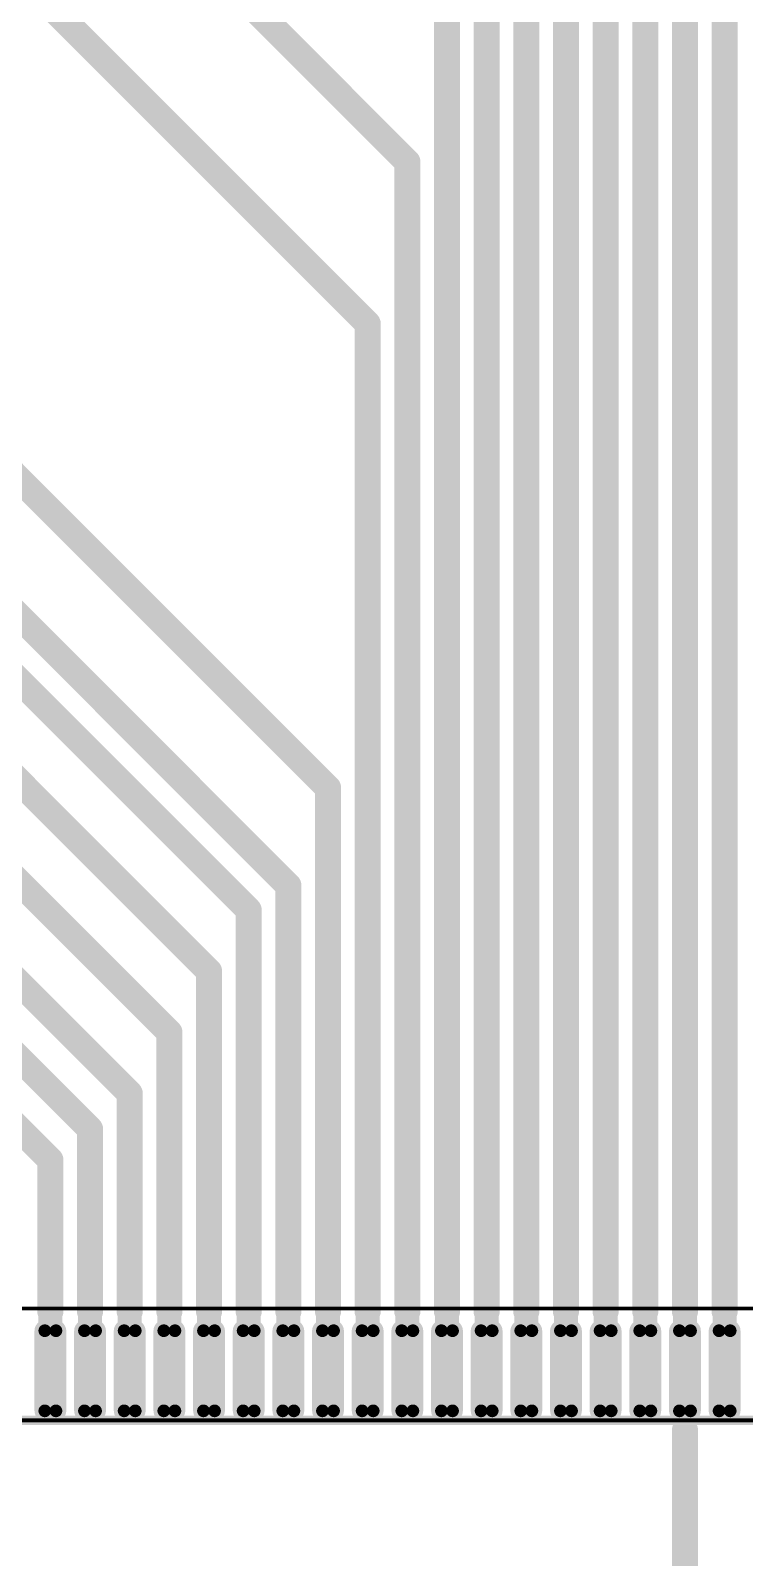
# Model space of a CAD drawing. Extents: x -0.1 to 82.8, y -0.1 to 80.9.
# Drawn here: x 36 to 45, y 45.04 to 64.28 of the extents above; entities that cross this region are included whole.
import ezdxf

# ---------------------------------------------------------------- set-up
doc = ezdxf.new("R2010")
doc.units = 0
for name, color, linetype in [('Montagem_Superior', 2, 'CONTINUOUS'), ('Máscara_Superior', 6, 'CONTINUOUS'), ('Pasta_Superior', 7, 'CONTINUOUS'), ('Superior', 9, 'CONTINUOUS'), ('Top_Comp_Outline', 4, 'CONTINUOUS'), ('Top_Courtyard', 5, 'CONTINUOUS')]:
    doc.layers.add(name, color=color, linetype=linetype)

msp = doc.modelspace()

# ---------------------------------------------------------------- linework, layer by layer
at = {"layer": 'Montagem_Superior', "linetype": 'CONTINUOUS', "const_width": 0.12}
msp.add_lwpolyline([(47.7467, 46.7667), (47.7467, 32.7667), (33.7467, 32.7667), (33.7467, 45.7667), (34.7467, 46.7667), (47.7467, 46.7667)], dxfattribs=at)
at = {"layer": 'Máscara_Superior', "linetype": 'CONTINUOUS', "const_width": 0.13}
for points in [[(36.1117, 47.8967, 1), (36.2417, 47.8967, 1), (36.1117, 47.8967, 1)], [(36.2517, 47.8967, 1), (36.3817, 47.8967, 1), (36.2517, 47.8967, 1)], [(36.6117, 47.8967, 1), (36.7417, 47.8967, 1), (36.6117, 47.8967, 1)], [(36.7517, 47.8967, 1), (36.8817, 47.8967, 1), (36.7517, 47.8967, 1)], [(37.1117, 47.8967, 1), (37.2417, 47.8967, 1), (37.1117, 47.8967, 1)], [(37.2517, 47.8967, 1), (37.3817, 47.8967, 1), (37.2517, 47.8967, 1)], [(37.6117, 47.8967, 1), (37.7417, 47.8967, 1), (37.6117, 47.8967, 1)], [(37.7517, 47.8967, 1), (37.8817, 47.8967, 1), (37.7517, 47.8967, 1)], [(38.1117, 47.8967, 1), (38.2417, 47.8967, 1), (38.1117, 47.8967, 1)], [(38.2517, 47.8967, 1), (38.3817, 47.8967, 1), (38.2517, 47.8967, 1)], [(38.6117, 47.8967, 1), (38.7417, 47.8967, 1), (38.6117, 47.8967, 1)], [(38.7517, 47.8967, 1), (38.8817, 47.8967, 1), (38.7517, 47.8967, 1)], [(39.1117, 47.8967, 1), (39.2417, 47.8967, 1), (39.1117, 47.8967, 1)], [(39.2517, 47.8967, 1), (39.3817, 47.8967, 1), (39.2517, 47.8967, 1)], [(39.6117, 47.8967, 1), (39.7417, 47.8967, 1), (39.6117, 47.8967, 1)], [(39.7517, 47.8967, 1), (39.8817, 47.8967, 1), (39.7517, 47.8967, 1)], [(40.1117, 47.8967, 1), (40.2417, 47.8967, 1), (40.1117, 47.8967, 1)], [(40.2517, 47.8967, 1), (40.3817, 47.8967, 1), (40.2517, 47.8967, 1)], [(40.6117, 47.8967, 1), (40.7417, 47.8967, 1), (40.6117, 47.8967, 1)], [(40.7517, 47.8967, 1), (40.8817, 47.8967, 1), (40.7517, 47.8967, 1)], [(41.1117, 47.8967, 1), (41.2417, 47.8967, 1), (41.1117, 47.8967, 1)], [(41.2517, 47.8967, 1), (41.3817, 47.8967, 1), (41.2517, 47.8967, 1)], [(41.6117, 47.8967, 1), (41.7417, 47.8967, 1), (41.6117, 47.8967, 1)], [(41.7517, 47.8967, 1), (41.8817, 47.8967, 1), (41.7517, 47.8967, 1)], [(42.1117, 47.8967, 1), (42.2417, 47.8967, 1), (42.1117, 47.8967, 1)], [(42.2517, 47.8967, 1), (42.3817, 47.8967, 1), (42.2517, 47.8967, 1)], [(42.6117, 47.8967, 1), (42.7417, 47.8967, 1), (42.6117, 47.8967, 1)], [(42.7517, 47.8967, 1), (42.8817, 47.8967, 1), (42.7517, 47.8967, 1)], [(43.1117, 47.8967, 1), (43.2417, 47.8967, 1), (43.1117, 47.8967, 1)], [(43.2517, 47.8967, 1), (43.3817, 47.8967, 1), (43.2517, 47.8967, 1)], [(43.6117, 47.8967, 1), (43.7417, 47.8967, 1), (43.6117, 47.8967, 1)], [(43.7517, 47.8967, 1), (43.8817, 47.8967, 1), (43.7517, 47.8967, 1)], [(44.1117, 47.8967, 1), (44.2417, 47.8967, 1), (44.1117, 47.8967, 1)], [(44.2517, 47.8967, 1), (44.3817, 47.8967, 1), (44.2517, 47.8967, 1)], [(44.6117, 47.8967, 1), (44.7417, 47.8967, 1), (44.6117, 47.8967, 1)], [(44.7517, 47.8967, 1), (44.8817, 47.8967, 1), (44.7517, 47.8967, 1)], [(36.1117, 46.8867, 1), (36.2417, 46.8867, 1), (36.1117, 46.8867, 1)], [(36.2517, 46.8867, 1), (36.3817, 46.8867, 1), (36.2517, 46.8867, 1)], [(36.6117, 46.8867, 1), (36.7417, 46.8867, 1), (36.6117, 46.8867, 1)], [(36.7517, 46.8867, 1), (36.8817, 46.8867, 1), (36.7517, 46.8867, 1)], [(37.1117, 46.8867, 1), (37.2417, 46.8867, 1), (37.1117, 46.8867, 1)], [(37.2517, 46.8867, 1), (37.3817, 46.8867, 1), (37.2517, 46.8867, 1)], [(37.6117, 46.8867, 1), (37.7417, 46.8867, 1), (37.6117, 46.8867, 1)], [(37.7517, 46.8867, 1), (37.8817, 46.8867, 1), (37.7517, 46.8867, 1)], [(38.1117, 46.8867, 1), (38.2417, 46.8867, 1), (38.1117, 46.8867, 1)], [(38.2517, 46.8867, 1), (38.3817, 46.8867, 1), (38.2517, 46.8867, 1)], [(38.6117, 46.8867, 1), (38.7417, 46.8867, 1), (38.6117, 46.8867, 1)], [(38.7517, 46.8867, 1), (38.8817, 46.8867, 1), (38.7517, 46.8867, 1)], [(39.1117, 46.8867, 1), (39.2417, 46.8867, 1), (39.1117, 46.8867, 1)], [(39.2517, 46.8867, 1), (39.3817, 46.8867, 1), (39.2517, 46.8867, 1)], [(39.6117, 46.8867, 1), (39.7417, 46.8867, 1), (39.6117, 46.8867, 1)], [(39.7517, 46.8867, 1), (39.8817, 46.8867, 1), (39.7517, 46.8867, 1)], [(40.1117, 46.8867, 1), (40.2417, 46.8867, 1), (40.1117, 46.8867, 1)], [(40.2517, 46.8867, 1), (40.3817, 46.8867, 1), (40.2517, 46.8867, 1)], [(40.6117, 46.8867, 1), (40.7417, 46.8867, 1), (40.6117, 46.8867, 1)], [(40.7517, 46.8867, 1), (40.8817, 46.8867, 1), (40.7517, 46.8867, 1)], [(41.1117, 46.8867, 1), (41.2417, 46.8867, 1), (41.1117, 46.8867, 1)], [(41.2517, 46.8867, 1), (41.3817, 46.8867, 1), (41.2517, 46.8867, 1)], [(41.6117, 46.8867, 1), (41.7417, 46.8867, 1), (41.6117, 46.8867, 1)], [(41.7517, 46.8867, 1), (41.8817, 46.8867, 1), (41.7517, 46.8867, 1)], [(42.1117, 46.8867, 1), (42.2417, 46.8867, 1), (42.1117, 46.8867, 1)], [(42.2517, 46.8867, 1), (42.3817, 46.8867, 1), (42.2517, 46.8867, 1)], [(42.6117, 46.8867, 1), (42.7417, 46.8867, 1), (42.6117, 46.8867, 1)], [(42.7517, 46.8867, 1), (42.8817, 46.8867, 1), (42.7517, 46.8867, 1)], [(43.1117, 46.8867, 1), (43.2417, 46.8867, 1), (43.1117, 46.8867, 1)], [(43.2517, 46.8867, 1), (43.3817, 46.8867, 1), (43.2517, 46.8867, 1)], [(43.6117, 46.8867, 1), (43.7417, 46.8867, 1), (43.6117, 46.8867, 1)], [(43.7517, 46.8867, 1), (43.8817, 46.8867, 1), (43.7517, 46.8867, 1)], [(44.1117, 46.8867, 1), (44.2417, 46.8867, 1), (44.1117, 46.8867, 1)], [(44.2517, 46.8867, 1), (44.3817, 46.8867, 1), (44.2517, 46.8867, 1)], [(44.6117, 46.8867, 1), (44.7417, 46.8867, 1), (44.6117, 46.8867, 1)], [(44.7517, 46.8867, 1), (44.8817, 46.8867, 1), (44.7517, 46.8867, 1)]]:
    msp.add_lwpolyline(points, format="xyb", dxfattribs=at)
at = {"layer": 'Máscara_Superior'}
for points in [[(36.3167, 46.7567), (36.0467, 47.8967), (36.3167, 48.0267), (36.1767, 48.0267)], [(36.3167, 46.7567), (36.3167, 48.0267), (36.4467, 46.8867), (36.4467, 47.8967)], [(36.8167, 46.7567), (36.5467, 47.8967), (36.8167, 48.0267), (36.6767, 48.0267)], [(36.8167, 46.7567), (36.8167, 48.0267), (36.9467, 46.8867), (36.9467, 47.8967)], [(37.3167, 46.7567), (37.0467, 47.8967), (37.3167, 48.0267), (37.1767, 48.0267)], [(37.3167, 46.7567), (37.3167, 48.0267), (37.4467, 46.8867), (37.4467, 47.8967)], [(37.8167, 46.7567), (37.5467, 47.8967), (37.8167, 48.0267), (37.6767, 48.0267)], [(37.8167, 46.7567), (37.8167, 48.0267), (37.9467, 46.8867), (37.9467, 47.8967)], [(38.3167, 46.7567), (38.0467, 47.8967), (38.3167, 48.0267), (38.1767, 48.0267)], [(38.3167, 46.7567), (38.3167, 48.0267), (38.4467, 46.8867), (38.4467, 47.8967)], [(38.8167, 46.7567), (38.5467, 47.8967), (38.8167, 48.0267), (38.6767, 48.0267)], [(38.8167, 46.7567), (38.8167, 48.0267), (38.9467, 46.8867), (38.9467, 47.8967)], [(39.3167, 46.7567), (39.0467, 47.8967), (39.3167, 48.0267), (39.1767, 48.0267)], [(39.3167, 46.7567), (39.3167, 48.0267), (39.4467, 46.8867), (39.4467, 47.8967)], [(39.8167, 46.7567), (39.5467, 47.8967), (39.8167, 48.0267), (39.6767, 48.0267)], [(39.8167, 46.7567), (39.8167, 48.0267), (39.9467, 46.8867), (39.9467, 47.8967)], [(40.3167, 46.7567), (40.0467, 47.8967), (40.3167, 48.0267), (40.1767, 48.0267)], [(40.3167, 46.7567), (40.3167, 48.0267), (40.4467, 46.8867), (40.4467, 47.8967)], [(40.8167, 46.7567), (40.5467, 47.8967), (40.8167, 48.0267), (40.6767, 48.0267)], [(40.8167, 46.7567), (40.8167, 48.0267), (40.9467, 46.8867), (40.9467, 47.8967)], [(41.3167, 46.7567), (41.0467, 47.8967), (41.3167, 48.0267), (41.1767, 48.0267)], [(41.3167, 46.7567), (41.3167, 48.0267), (41.4467, 46.8867), (41.4467, 47.8967)], [(41.8167, 46.7567), (41.5467, 47.8967), (41.8167, 48.0267), (41.6767, 48.0267)], [(41.8167, 46.7567), (41.8167, 48.0267), (41.9467, 46.8867), (41.9467, 47.8967)], [(42.3167, 46.7567), (42.0467, 47.8967), (42.3167, 48.0267), (42.1767, 48.0267)], [(42.3167, 46.7567), (42.3167, 48.0267), (42.4467, 46.8867), (42.4467, 47.8967)], [(42.8167, 46.7567), (42.5467, 47.8967), (42.8167, 48.0267), (42.6767, 48.0267)], [(42.8167, 46.7567), (42.8167, 48.0267), (42.9467, 46.8867), (42.9467, 47.8967)], [(43.3167, 46.7567), (43.0467, 47.8967), (43.3167, 48.0267), (43.1767, 48.0267)], [(43.3167, 46.7567), (43.3167, 48.0267), (43.4467, 46.8867), (43.4467, 47.8967)], [(43.8167, 46.7567), (43.5467, 47.8967), (43.8167, 48.0267), (43.6767, 48.0267)], [(43.8167, 46.7567), (43.8167, 48.0267), (43.9467, 46.8867), (43.9467, 47.8967)], [(44.3167, 46.7567), (44.0467, 47.8967), (44.3167, 48.0267), (44.1767, 48.0267)], [(44.3167, 46.7567), (44.3167, 48.0267), (44.4467, 46.8867), (44.4467, 47.8967)], [(44.8167, 46.7567), (44.5467, 47.8967), (44.8167, 48.0267), (44.6767, 48.0267)], [(44.8167, 46.7567), (44.8167, 48.0267), (44.9467, 46.8867), (44.9467, 47.8967)], [(36.3167, 46.7567), (36.1767, 46.7567), (36.0467, 47.8967), (36.0467, 46.8867)], [(36.8167, 46.7567), (36.6767, 46.7567), (36.5467, 47.8967), (36.5467, 46.8867)], [(37.3167, 46.7567), (37.1767, 46.7567), (37.0467, 47.8967), (37.0467, 46.8867)], [(37.8167, 46.7567), (37.6767, 46.7567), (37.5467, 47.8967), (37.5467, 46.8867)], [(38.3167, 46.7567), (38.1767, 46.7567), (38.0467, 47.8967), (38.0467, 46.8867)], [(38.8167, 46.7567), (38.6767, 46.7567), (38.5467, 47.8967), (38.5467, 46.8867)], [(39.3167, 46.7567), (39.1767, 46.7567), (39.0467, 47.8967), (39.0467, 46.8867)], [(39.8167, 46.7567), (39.6767, 46.7567), (39.5467, 47.8967), (39.5467, 46.8867)], [(40.3167, 46.7567), (40.1767, 46.7567), (40.0467, 47.8967), (40.0467, 46.8867)], [(40.8167, 46.7567), (40.6767, 46.7567), (40.5467, 47.8967), (40.5467, 46.8867)], [(41.3167, 46.7567), (41.1767, 46.7567), (41.0467, 47.8967), (41.0467, 46.8867)], [(41.8167, 46.7567), (41.6767, 46.7567), (41.5467, 47.8967), (41.5467, 46.8867)], [(42.3167, 46.7567), (42.1767, 46.7567), (42.0467, 47.8967), (42.0467, 46.8867)], [(42.8167, 46.7567), (42.6767, 46.7567), (42.5467, 47.8967), (42.5467, 46.8867)], [(43.3167, 46.7567), (43.1767, 46.7567), (43.0467, 47.8967), (43.0467, 46.8867)], [(43.8167, 46.7567), (43.6767, 46.7567), (43.5467, 47.8967), (43.5467, 46.8867)], [(44.3167, 46.7567), (44.1767, 46.7567), (44.0467, 47.8967), (44.0467, 46.8867)], [(44.8167, 46.7567), (44.6767, 46.7567), (44.5467, 47.8967), (44.5467, 46.8867)]]:
    msp.add_solid(points, dxfattribs=at)
at = {"layer": 'Pasta_Superior', "linetype": 'CONTINUOUS', "const_width": 0.03}
for points in [[(36.1617, 47.8967, 1), (36.1917, 47.8967, 1), (36.1617, 47.8967, 1)], [(36.3017, 47.8967, 1), (36.3317, 47.8967, 1), (36.3017, 47.8967, 1)], [(36.6617, 47.8967, 1), (36.6917, 47.8967, 1), (36.6617, 47.8967, 1)], [(36.8017, 47.8967, 1), (36.8317, 47.8967, 1), (36.8017, 47.8967, 1)], [(37.1617, 47.8967, 1), (37.1917, 47.8967, 1), (37.1617, 47.8967, 1)], [(37.3017, 47.8967, 1), (37.3317, 47.8967, 1), (37.3017, 47.8967, 1)], [(37.6617, 47.8967, 1), (37.6917, 47.8967, 1), (37.6617, 47.8967, 1)], [(37.8017, 47.8967, 1), (37.8317, 47.8967, 1), (37.8017, 47.8967, 1)], [(38.1617, 47.8967, 1), (38.1917, 47.8967, 1), (38.1617, 47.8967, 1)], [(38.3017, 47.8967, 1), (38.3317, 47.8967, 1), (38.3017, 47.8967, 1)], [(38.6617, 47.8967, 1), (38.6917, 47.8967, 1), (38.6617, 47.8967, 1)], [(38.8017, 47.8967, 1), (38.8317, 47.8967, 1), (38.8017, 47.8967, 1)], [(39.1617, 47.8967, 1), (39.1917, 47.8967, 1), (39.1617, 47.8967, 1)], [(39.3017, 47.8967, 1), (39.3317, 47.8967, 1), (39.3017, 47.8967, 1)], [(39.6617, 47.8967, 1), (39.6917, 47.8967, 1), (39.6617, 47.8967, 1)], [(39.8017, 47.8967, 1), (39.8317, 47.8967, 1), (39.8017, 47.8967, 1)], [(40.1617, 47.8967, 1), (40.1917, 47.8967, 1), (40.1617, 47.8967, 1)], [(40.3017, 47.8967, 1), (40.3317, 47.8967, 1), (40.3017, 47.8967, 1)], [(40.6617, 47.8967, 1), (40.6917, 47.8967, 1), (40.6617, 47.8967, 1)], [(40.8017, 47.8967, 1), (40.8317, 47.8967, 1), (40.8017, 47.8967, 1)], [(41.1617, 47.8967, 1), (41.1917, 47.8967, 1), (41.1617, 47.8967, 1)], [(41.3017, 47.8967, 1), (41.3317, 47.8967, 1), (41.3017, 47.8967, 1)], [(41.6617, 47.8967, 1), (41.6917, 47.8967, 1), (41.6617, 47.8967, 1)], [(41.8017, 47.8967, 1), (41.8317, 47.8967, 1), (41.8017, 47.8967, 1)], [(42.1617, 47.8967, 1), (42.1917, 47.8967, 1), (42.1617, 47.8967, 1)], [(42.3017, 47.8967, 1), (42.3317, 47.8967, 1), (42.3017, 47.8967, 1)], [(42.6617, 47.8967, 1), (42.6917, 47.8967, 1), (42.6617, 47.8967, 1)], [(42.8017, 47.8967, 1), (42.8317, 47.8967, 1), (42.8017, 47.8967, 1)], [(43.1617, 47.8967, 1), (43.1917, 47.8967, 1), (43.1617, 47.8967, 1)], [(43.3017, 47.8967, 1), (43.3317, 47.8967, 1), (43.3017, 47.8967, 1)], [(43.6617, 47.8967, 1), (43.6917, 47.8967, 1), (43.6617, 47.8967, 1)], [(43.8017, 47.8967, 1), (43.8317, 47.8967, 1), (43.8017, 47.8967, 1)], [(44.1617, 47.8967, 1), (44.1917, 47.8967, 1), (44.1617, 47.8967, 1)], [(44.3017, 47.8967, 1), (44.3317, 47.8967, 1), (44.3017, 47.8967, 1)], [(44.6617, 47.8967, 1), (44.6917, 47.8967, 1), (44.6617, 47.8967, 1)], [(44.8017, 47.8967, 1), (44.8317, 47.8967, 1), (44.8017, 47.8967, 1)], [(36.1617, 46.8867, 1), (36.1917, 46.8867, 1), (36.1617, 46.8867, 1)], [(36.3017, 46.8867, 1), (36.3317, 46.8867, 1), (36.3017, 46.8867, 1)], [(36.6617, 46.8867, 1), (36.6917, 46.8867, 1), (36.6617, 46.8867, 1)], [(36.8017, 46.8867, 1), (36.8317, 46.8867, 1), (36.8017, 46.8867, 1)], [(37.1617, 46.8867, 1), (37.1917, 46.8867, 1), (37.1617, 46.8867, 1)], [(37.3017, 46.8867, 1), (37.3317, 46.8867, 1), (37.3017, 46.8867, 1)], [(37.6617, 46.8867, 1), (37.6917, 46.8867, 1), (37.6617, 46.8867, 1)], [(37.8017, 46.8867, 1), (37.8317, 46.8867, 1), (37.8017, 46.8867, 1)], [(38.1617, 46.8867, 1), (38.1917, 46.8867, 1), (38.1617, 46.8867, 1)], [(38.3017, 46.8867, 1), (38.3317, 46.8867, 1), (38.3017, 46.8867, 1)], [(38.6617, 46.8867, 1), (38.6917, 46.8867, 1), (38.6617, 46.8867, 1)], [(38.8017, 46.8867, 1), (38.8317, 46.8867, 1), (38.8017, 46.8867, 1)], [(39.1617, 46.8867, 1), (39.1917, 46.8867, 1), (39.1617, 46.8867, 1)], [(39.3017, 46.8867, 1), (39.3317, 46.8867, 1), (39.3017, 46.8867, 1)], [(39.6617, 46.8867, 1), (39.6917, 46.8867, 1), (39.6617, 46.8867, 1)], [(39.8017, 46.8867, 1), (39.8317, 46.8867, 1), (39.8017, 46.8867, 1)], [(40.1617, 46.8867, 1), (40.1917, 46.8867, 1), (40.1617, 46.8867, 1)], [(40.3017, 46.8867, 1), (40.3317, 46.8867, 1), (40.3017, 46.8867, 1)], [(40.6617, 46.8867, 1), (40.6917, 46.8867, 1), (40.6617, 46.8867, 1)], [(40.8017, 46.8867, 1), (40.8317, 46.8867, 1), (40.8017, 46.8867, 1)], [(41.1617, 46.8867, 1), (41.1917, 46.8867, 1), (41.1617, 46.8867, 1)], [(41.3017, 46.8867, 1), (41.3317, 46.8867, 1), (41.3017, 46.8867, 1)], [(41.6617, 46.8867, 1), (41.6917, 46.8867, 1), (41.6617, 46.8867, 1)], [(41.8017, 46.8867, 1), (41.8317, 46.8867, 1), (41.8017, 46.8867, 1)], [(42.1617, 46.8867, 1), (42.1917, 46.8867, 1), (42.1617, 46.8867, 1)], [(42.3017, 46.8867, 1), (42.3317, 46.8867, 1), (42.3017, 46.8867, 1)], [(42.6617, 46.8867, 1), (42.6917, 46.8867, 1), (42.6617, 46.8867, 1)], [(42.8017, 46.8867, 1), (42.8317, 46.8867, 1), (42.8017, 46.8867, 1)], [(43.1617, 46.8867, 1), (43.1917, 46.8867, 1), (43.1617, 46.8867, 1)], [(43.3017, 46.8867, 1), (43.3317, 46.8867, 1), (43.3017, 46.8867, 1)], [(43.6617, 46.8867, 1), (43.6917, 46.8867, 1), (43.6617, 46.8867, 1)], [(43.8017, 46.8867, 1), (43.8317, 46.8867, 1), (43.8017, 46.8867, 1)], [(44.1617, 46.8867, 1), (44.1917, 46.8867, 1), (44.1617, 46.8867, 1)], [(44.3017, 46.8867, 1), (44.3317, 46.8867, 1), (44.3017, 46.8867, 1)], [(44.6617, 46.8867, 1), (44.6917, 46.8867, 1), (44.6617, 46.8867, 1)], [(44.8017, 46.8867, 1), (44.8317, 46.8867, 1), (44.8017, 46.8867, 1)]]:
    msp.add_lwpolyline(points, format="xyb", dxfattribs=at)
at = {"layer": 'Pasta_Superior'}
for points in [[(36.3167, 46.8567), (36.1467, 47.8967), (36.3167, 47.9267), (36.1767, 47.9267)], [(36.3167, 46.8567), (36.3167, 47.9267), (36.3467, 46.8867), (36.3467, 47.8967)], [(36.8167, 46.8567), (36.6467, 47.8967), (36.8167, 47.9267), (36.6767, 47.9267)], [(36.8167, 46.8567), (36.8167, 47.9267), (36.8467, 46.8867), (36.8467, 47.8967)], [(37.3167, 46.8567), (37.1467, 47.8967), (37.3167, 47.9267), (37.1767, 47.9267)], [(37.3167, 46.8567), (37.3167, 47.9267), (37.3467, 46.8867), (37.3467, 47.8967)], [(37.8167, 46.8567), (37.6467, 47.8967), (37.8167, 47.9267), (37.6767, 47.9267)], [(37.8167, 46.8567), (37.8167, 47.9267), (37.8467, 46.8867), (37.8467, 47.8967)], [(38.3167, 46.8567), (38.1467, 47.8967), (38.3167, 47.9267), (38.1767, 47.9267)], [(38.3167, 46.8567), (38.3167, 47.9267), (38.3467, 46.8867), (38.3467, 47.8967)], [(38.8167, 46.8567), (38.6467, 47.8967), (38.8167, 47.9267), (38.6767, 47.9267)], [(38.8167, 46.8567), (38.8167, 47.9267), (38.8467, 46.8867), (38.8467, 47.8967)], [(39.3167, 46.8567), (39.1467, 47.8967), (39.3167, 47.9267), (39.1767, 47.9267)], [(39.3167, 46.8567), (39.3167, 47.9267), (39.3467, 46.8867), (39.3467, 47.8967)], [(39.8167, 46.8567), (39.6467, 47.8967), (39.8167, 47.9267), (39.6767, 47.9267)], [(39.8167, 46.8567), (39.8167, 47.9267), (39.8467, 46.8867), (39.8467, 47.8967)], [(40.3167, 46.8567), (40.1467, 47.8967), (40.3167, 47.9267), (40.1767, 47.9267)], [(40.3167, 46.8567), (40.3167, 47.9267), (40.3467, 46.8867), (40.3467, 47.8967)], [(40.8167, 46.8567), (40.6467, 47.8967), (40.8167, 47.9267), (40.6767, 47.9267)], [(40.8167, 46.8567), (40.8167, 47.9267), (40.8467, 46.8867), (40.8467, 47.8967)], [(41.3167, 46.8567), (41.1467, 47.8967), (41.3167, 47.9267), (41.1767, 47.9267)], [(41.3167, 46.8567), (41.3167, 47.9267), (41.3467, 46.8867), (41.3467, 47.8967)], [(41.8167, 46.8567), (41.6467, 47.8967), (41.8167, 47.9267), (41.6767, 47.9267)], [(41.8167, 46.8567), (41.8167, 47.9267), (41.8467, 46.8867), (41.8467, 47.8967)], [(42.3167, 46.8567), (42.1467, 47.8967), (42.3167, 47.9267), (42.1767, 47.9267)], [(42.3167, 46.8567), (42.3167, 47.9267), (42.3467, 46.8867), (42.3467, 47.8967)], [(42.8167, 46.8567), (42.6467, 47.8967), (42.8167, 47.9267), (42.6767, 47.9267)], [(42.8167, 46.8567), (42.8167, 47.9267), (42.8467, 46.8867), (42.8467, 47.8967)], [(43.3167, 46.8567), (43.1467, 47.8967), (43.3167, 47.9267), (43.1767, 47.9267)], [(43.3167, 46.8567), (43.3167, 47.9267), (43.3467, 46.8867), (43.3467, 47.8967)], [(43.8167, 46.8567), (43.6467, 47.8967), (43.8167, 47.9267), (43.6767, 47.9267)], [(43.8167, 46.8567), (43.8167, 47.9267), (43.8467, 46.8867), (43.8467, 47.8967)], [(44.3167, 46.8567), (44.1467, 47.8967), (44.3167, 47.9267), (44.1767, 47.9267)], [(44.3167, 46.8567), (44.3167, 47.9267), (44.3467, 46.8867), (44.3467, 47.8967)], [(44.8167, 46.8567), (44.6467, 47.8967), (44.8167, 47.9267), (44.6767, 47.9267)], [(44.8167, 46.8567), (44.8167, 47.9267), (44.8467, 46.8867), (44.8467, 47.8967)], [(36.3167, 46.8567), (36.1767, 46.8567), (36.1467, 47.8967), (36.1467, 46.8867)], [(36.8167, 46.8567), (36.6767, 46.8567), (36.6467, 47.8967), (36.6467, 46.8867)], [(37.3167, 46.8567), (37.1767, 46.8567), (37.1467, 47.8967), (37.1467, 46.8867)], [(37.8167, 46.8567), (37.6767, 46.8567), (37.6467, 47.8967), (37.6467, 46.8867)], [(38.3167, 46.8567), (38.1767, 46.8567), (38.1467, 47.8967), (38.1467, 46.8867)], [(38.8167, 46.8567), (38.6767, 46.8567), (38.6467, 47.8967), (38.6467, 46.8867)], [(39.3167, 46.8567), (39.1767, 46.8567), (39.1467, 47.8967), (39.1467, 46.8867)], [(39.8167, 46.8567), (39.6767, 46.8567), (39.6467, 47.8967), (39.6467, 46.8867)], [(40.3167, 46.8567), (40.1767, 46.8567), (40.1467, 47.8967), (40.1467, 46.8867)], [(40.8167, 46.8567), (40.6767, 46.8567), (40.6467, 47.8967), (40.6467, 46.8867)], [(41.3167, 46.8567), (41.1767, 46.8567), (41.1467, 47.8967), (41.1467, 46.8867)], [(41.8167, 46.8567), (41.6767, 46.8567), (41.6467, 47.8967), (41.6467, 46.8867)], [(42.3167, 46.8567), (42.1767, 46.8567), (42.1467, 47.8967), (42.1467, 46.8867)], [(42.8167, 46.8567), (42.6767, 46.8567), (42.6467, 47.8967), (42.6467, 46.8867)], [(43.3167, 46.8567), (43.1767, 46.8567), (43.1467, 47.8967), (43.1467, 46.8867)], [(43.8167, 46.8567), (43.6767, 46.8567), (43.6467, 47.8967), (43.6467, 46.8867)], [(44.3167, 46.8567), (44.1767, 46.8567), (44.1467, 47.8967), (44.1467, 46.8867)], [(44.8167, 46.8567), (44.6767, 46.8567), (44.6467, 47.8967), (44.6467, 46.8867)]]:
    msp.add_solid(points, dxfattribs=at)
at = {"layer": 'Superior', "linetype": 'CONTINUOUS'}
for points, const_width in [([(44.7467, 48.1417), (44.7467, 77.8667)], 0.33), ([(39.7467, 54.7367), (17.8867, 76.5967)], 0.33), ([(39.2467, 53.5067), (17.8867, 74.8667)], 0.33), ([(44.2467, 48.1417), (44.2467, 74.3667)], 0.33), ([(38.7467, 53.1967), (17.8867, 74.0567)], 0.33), ([(43.7467, 48.1417), (43.7467, 73.5967)], 0.33), ([(38.2467, 52.4267), (17.8867, 72.7867)], 0.33), ([(43.2467, 48.1417), (43.2467, 72.8267)], 0.33), ([(42.7467, 48.1417), (42.7467, 72.0567)], 0.33), ([(42.2467, 48.1417), (42.2467, 71.2867)], 0.33), ([(40.2467, 60.5867), (31.8567, 68.9767)], 0.33), ([(40.7467, 62.6267), (34.3967, 68.9767)], 0.33), ([(37.7467, 51.6567), (21.6967, 67.7067)], 0.33), ([(21.6967, 66.4367), (37.2467, 50.8867)], 0.33), ([(41.7467, 48.1417), (41.7467, 65.4367)], 0.33), ([(36.7467, 50.4367), (22.0167, 65.1667)], 0.33), ([(41.2467, 48.1417), (41.2467, 64.6667)], 0.33), ([(22.3967, 63.8967), (36.2467, 50.0467)], 0.33), ([(40.7467, 48.1417), (40.7467, 62.6267)], 0.33), ([(40.2467, 48.1417), (40.2467, 60.5867)], 0.33), ([(39.7467, 48.1417), (39.7467, 54.7367)], 0.33), ([(39.2467, 48.1417), (39.2467, 53.5067)], 0.33), ([(38.7467, 48.1417), (38.7467, 53.1967)], 0.33), ([(38.2467, 48.1417), (38.2467, 52.4267)], 0.33), ([(37.7467, 48.1417), (37.7467, 51.6567)], 0.33), ([(37.2467, 50.8867), (37.2467, 48.1417)], 0.33), ([(36.7467, 48.1417), (36.7467, 50.4367)], 0.33), ([(36.2467, 50.0467), (36.2467, 48.1417)], 0.33), ([(36.2467, 48.1417), (36.2467, 47.3917)], 0.3), ([(36.7467, 47.3917), (36.7467, 48.1417)], 0.3), ([(37.2467, 48.1417), (37.2467, 47.3917)], 0.3), ([(37.7467, 47.3917), (37.7467, 48.1417)], 0.3), ([(38.2467, 47.3917), (38.2467, 48.1417)], 0.3), ([(38.7467, 47.3917), (38.7467, 48.1417)], 0.3), ([(39.2467, 47.3917), (39.2467, 48.1417)], 0.3), ([(39.7467, 47.3917), (39.7467, 48.1417)], 0.3), ([(40.2467, 47.3917), (40.2467, 48.1417)], 0.3), ([(40.7467, 47.3917), (40.7467, 48.1417)], 0.3), ([(41.2467, 47.3917), (41.2467, 48.1417)], 0.3), ([(41.7467, 47.3917), (41.7467, 48.1417)], 0.3), ([(42.2467, 47.3917), (42.2467, 48.1417)], 0.3), ([(42.7467, 47.3917), (42.7467, 48.1417)], 0.3), ([(43.2467, 47.3917), (43.2467, 48.1417)], 0.3), ([(43.7467, 47.3917), (43.7467, 48.1417)], 0.3), ([(44.2467, 47.3917), (44.2467, 48.1417)], 0.3), ([(44.7467, 47.3917), (44.7467, 48.1417)], 0.3), ([(44.2467, 47.3917), (44.2467, 46.6417)], 0.3), ([(44.2467, 46.6417), (44.2467, 41.3467)], 0.33)]:
    msp.add_lwpolyline(points, dxfattribs=dict(at, const_width=const_width))
for points, const_width in [([(40.6642, 62.6267, 1), (40.8292, 62.6267, 1), (40.6642, 62.6267, 1)], 0.165), ([(40.6642, 62.6267, 1), (40.8292, 62.6267, 1), (40.6642, 62.6267, 1)], 0.165), ([(40.1642, 60.5867, 1), (40.3292, 60.5867, 1), (40.1642, 60.5867, 1)], 0.165), ([(40.1642, 60.5867, 1), (40.3292, 60.5867, 1), (40.1642, 60.5867, 1)], 0.165), ([(39.6642, 54.7367, 1), (39.8292, 54.7367, 1), (39.6642, 54.7367, 1)], 0.165), ([(39.6642, 54.7367, 1), (39.8292, 54.7367, 1), (39.6642, 54.7367, 1)], 0.165), ([(39.1642, 53.5067, 1), (39.3292, 53.5067, 1), (39.1642, 53.5067, 1)], 0.165), ([(39.1642, 53.5067, 1), (39.3292, 53.5067, 1), (39.1642, 53.5067, 1)], 0.165), ([(38.6642, 53.1967, 1), (38.8292, 53.1967, 1), (38.6642, 53.1967, 1)], 0.165), ([(38.6642, 53.1967, 1), (38.8292, 53.1967, 1), (38.6642, 53.1967, 1)], 0.165), ([(38.1642, 52.4267, 1), (38.3292, 52.4267, 1), (38.1642, 52.4267, 1)], 0.165), ([(38.1642, 52.4267, 1), (38.3292, 52.4267, 1), (38.1642, 52.4267, 1)], 0.165), ([(37.6642, 51.6567, 1), (37.8292, 51.6567, 1), (37.6642, 51.6567, 1)], 0.165), ([(37.6642, 51.6567, 1), (37.8292, 51.6567, 1), (37.6642, 51.6567, 1)], 0.165), ([(37.1642, 50.8867, 1), (37.3292, 50.8867, 1), (37.1642, 50.8867, 1)], 0.165), ([(37.1642, 50.8867, 1), (37.3292, 50.8867, 1), (37.1642, 50.8867, 1)], 0.165), ([(36.6642, 50.4367, 1), (36.8292, 50.4367, 1), (36.6642, 50.4367, 1)], 0.165), ([(36.6642, 50.4367, 1), (36.8292, 50.4367, 1), (36.6642, 50.4367, 1)], 0.165), ([(36.1642, 50.0467, 1), (36.3292, 50.0467, 1), (36.1642, 50.0467, 1)], 0.165), ([(36.1642, 50.0467, 1), (36.3292, 50.0467, 1), (36.1642, 50.0467, 1)], 0.165), ([(36.1642, 48.1417, 1), (36.3292, 48.1417, 1), (36.1642, 48.1417, 1)], 0.165), ([(36.6642, 48.1417, 1), (36.8292, 48.1417, 1), (36.6642, 48.1417, 1)], 0.165), ([(37.1642, 48.1417, 1), (37.3292, 48.1417, 1), (37.1642, 48.1417, 1)], 0.165), ([(37.6642, 48.1417, 1), (37.8292, 48.1417, 1), (37.6642, 48.1417, 1)], 0.165), ([(38.1642, 48.1417, 1), (38.3292, 48.1417, 1), (38.1642, 48.1417, 1)], 0.165), ([(38.6642, 48.1417, 1), (38.8292, 48.1417, 1), (38.6642, 48.1417, 1)], 0.165), ([(39.1642, 48.1417, 1), (39.3292, 48.1417, 1), (39.1642, 48.1417, 1)], 0.165), ([(39.6642, 48.1417, 1), (39.8292, 48.1417, 1), (39.6642, 48.1417, 1)], 0.165), ([(40.1642, 48.1417, 1), (40.3292, 48.1417, 1), (40.1642, 48.1417, 1)], 0.165), ([(40.6642, 48.1417, 1), (40.8292, 48.1417, 1), (40.6642, 48.1417, 1)], 0.165), ([(41.1642, 48.1417, 1), (41.3292, 48.1417, 1), (41.1642, 48.1417, 1)], 0.165), ([(41.6642, 48.1417, 1), (41.8292, 48.1417, 1), (41.6642, 48.1417, 1)], 0.165), ([(42.1642, 48.1417, 1), (42.3292, 48.1417, 1), (42.1642, 48.1417, 1)], 0.165), ([(42.6642, 48.1417, 1), (42.8292, 48.1417, 1), (42.6642, 48.1417, 1)], 0.165), ([(43.1642, 48.1417, 1), (43.3292, 48.1417, 1), (43.1642, 48.1417, 1)], 0.165), ([(43.6642, 48.1417, 1), (43.8292, 48.1417, 1), (43.6642, 48.1417, 1)], 0.165), ([(44.1642, 48.1417, 1), (44.3292, 48.1417, 1), (44.1642, 48.1417, 1)], 0.165), ([(44.6642, 48.1417, 1), (44.8292, 48.1417, 1), (44.6642, 48.1417, 1)], 0.165), ([(36.1717, 48.1417, 1), (36.3217, 48.1417, 1), (36.1717, 48.1417, 1)], 0.15), ([(36.6717, 48.1417, 1), (36.8217, 48.1417, 1), (36.6717, 48.1417, 1)], 0.15), ([(37.1717, 48.1417, 1), (37.3217, 48.1417, 1), (37.1717, 48.1417, 1)], 0.15), ([(37.6717, 48.1417, 1), (37.8217, 48.1417, 1), (37.6717, 48.1417, 1)], 0.15), ([(38.1717, 48.1417, 1), (38.3217, 48.1417, 1), (38.1717, 48.1417, 1)], 0.15), ([(38.6717, 48.1417, 1), (38.8217, 48.1417, 1), (38.6717, 48.1417, 1)], 0.15), ([(39.1717, 48.1417, 1), (39.3217, 48.1417, 1), (39.1717, 48.1417, 1)], 0.15), ([(39.6717, 48.1417, 1), (39.8217, 48.1417, 1), (39.6717, 48.1417, 1)], 0.15), ([(40.1717, 48.1417, 1), (40.3217, 48.1417, 1), (40.1717, 48.1417, 1)], 0.15), ([(40.6717, 48.1417, 1), (40.8217, 48.1417, 1), (40.6717, 48.1417, 1)], 0.15), ([(41.1717, 48.1417, 1), (41.3217, 48.1417, 1), (41.1717, 48.1417, 1)], 0.15), ([(41.6717, 48.1417, 1), (41.8217, 48.1417, 1), (41.6717, 48.1417, 1)], 0.15), ([(42.1717, 48.1417, 1), (42.3217, 48.1417, 1), (42.1717, 48.1417, 1)], 0.15), ([(42.6717, 48.1417, 1), (42.8217, 48.1417, 1), (42.6717, 48.1417, 1)], 0.15), ([(43.1717, 48.1417, 1), (43.3217, 48.1417, 1), (43.1717, 48.1417, 1)], 0.15), ([(43.6717, 48.1417, 1), (43.8217, 48.1417, 1), (43.6717, 48.1417, 1)], 0.15), ([(44.1717, 48.1417, 1), (44.3217, 48.1417, 1), (44.1717, 48.1417, 1)], 0.15), ([(44.6717, 48.1417, 1), (44.8217, 48.1417, 1), (44.6717, 48.1417, 1)], 0.15), ([(36.1367, 47.8967, 1), (36.2167, 47.8967, 1), (36.1367, 47.8967, 1)], 0.08), ([(36.2767, 47.8967, 1), (36.3567, 47.8967, 1), (36.2767, 47.8967, 1)], 0.08), ([(36.6367, 47.8967, 1), (36.7167, 47.8967, 1), (36.6367, 47.8967, 1)], 0.08), ([(36.7767, 47.8967, 1), (36.8567, 47.8967, 1), (36.7767, 47.8967, 1)], 0.08), ([(37.1367, 47.8967, 1), (37.2167, 47.8967, 1), (37.1367, 47.8967, 1)], 0.08), ([(37.2767, 47.8967, 1), (37.3567, 47.8967, 1), (37.2767, 47.8967, 1)], 0.08), ([(37.6367, 47.8967, 1), (37.7167, 47.8967, 1), (37.6367, 47.8967, 1)], 0.08), ([(37.7767, 47.8967, 1), (37.8567, 47.8967, 1), (37.7767, 47.8967, 1)], 0.08), ([(38.1367, 47.8967, 1), (38.2167, 47.8967, 1), (38.1367, 47.8967, 1)], 0.08), ([(38.2767, 47.8967, 1), (38.3567, 47.8967, 1), (38.2767, 47.8967, 1)], 0.08), ([(38.6367, 47.8967, 1), (38.7167, 47.8967, 1), (38.6367, 47.8967, 1)], 0.08), ([(38.7767, 47.8967, 1), (38.8567, 47.8967, 1), (38.7767, 47.8967, 1)], 0.08), ([(39.1367, 47.8967, 1), (39.2167, 47.8967, 1), (39.1367, 47.8967, 1)], 0.08), ([(39.2767, 47.8967, 1), (39.3567, 47.8967, 1), (39.2767, 47.8967, 1)], 0.08), ([(39.6367, 47.8967, 1), (39.7167, 47.8967, 1), (39.6367, 47.8967, 1)], 0.08), ([(39.7767, 47.8967, 1), (39.8567, 47.8967, 1), (39.7767, 47.8967, 1)], 0.08), ([(40.1367, 47.8967, 1), (40.2167, 47.8967, 1), (40.1367, 47.8967, 1)], 0.08), ([(40.2767, 47.8967, 1), (40.3567, 47.8967, 1), (40.2767, 47.8967, 1)], 0.08), ([(40.6367, 47.8967, 1), (40.7167, 47.8967, 1), (40.6367, 47.8967, 1)], 0.08), ([(40.7767, 47.8967, 1), (40.8567, 47.8967, 1), (40.7767, 47.8967, 1)], 0.08), ([(41.1367, 47.8967, 1), (41.2167, 47.8967, 1), (41.1367, 47.8967, 1)], 0.08), ([(41.2767, 47.8967, 1), (41.3567, 47.8967, 1), (41.2767, 47.8967, 1)], 0.08), ([(41.6367, 47.8967, 1), (41.7167, 47.8967, 1), (41.6367, 47.8967, 1)], 0.08), ([(41.7767, 47.8967, 1), (41.8567, 47.8967, 1), (41.7767, 47.8967, 1)], 0.08), ([(42.1367, 47.8967, 1), (42.2167, 47.8967, 1), (42.1367, 47.8967, 1)], 0.08), ([(42.2767, 47.8967, 1), (42.3567, 47.8967, 1), (42.2767, 47.8967, 1)], 0.08), ([(42.6367, 47.8967, 1), (42.7167, 47.8967, 1), (42.6367, 47.8967, 1)], 0.08), ([(42.7767, 47.8967, 1), (42.8567, 47.8967, 1), (42.7767, 47.8967, 1)], 0.08), ([(43.1367, 47.8967, 1), (43.2167, 47.8967, 1), (43.1367, 47.8967, 1)], 0.08), ([(43.2767, 47.8967, 1), (43.3567, 47.8967, 1), (43.2767, 47.8967, 1)], 0.08), ([(43.6367, 47.8967, 1), (43.7167, 47.8967, 1), (43.6367, 47.8967, 1)], 0.08), ([(43.7767, 47.8967, 1), (43.8567, 47.8967, 1), (43.7767, 47.8967, 1)], 0.08), ([(44.1367, 47.8967, 1), (44.2167, 47.8967, 1), (44.1367, 47.8967, 1)], 0.08), ([(44.2767, 47.8967, 1), (44.3567, 47.8967, 1), (44.2767, 47.8967, 1)], 0.08), ([(44.6367, 47.8967, 1), (44.7167, 47.8967, 1), (44.6367, 47.8967, 1)], 0.08), ([(44.7767, 47.8967, 1), (44.8567, 47.8967, 1), (44.7767, 47.8967, 1)], 0.08), ([(36.1717, 47.3917, 1), (36.3217, 47.3917, 1), (36.1717, 47.3917, 1)], 0.15), ([(36.6717, 47.3917, 1), (36.8217, 47.3917, 1), (36.6717, 47.3917, 1)], 0.15), ([(37.1717, 47.3917, 1), (37.3217, 47.3917, 1), (37.1717, 47.3917, 1)], 0.15), ([(37.6717, 47.3917, 1), (37.8217, 47.3917, 1), (37.6717, 47.3917, 1)], 0.15), ([(38.1717, 47.3917, 1), (38.3217, 47.3917, 1), (38.1717, 47.3917, 1)], 0.15), ([(38.6717, 47.3917, 1), (38.8217, 47.3917, 1), (38.6717, 47.3917, 1)], 0.15), ([(39.1717, 47.3917, 1), (39.3217, 47.3917, 1), (39.1717, 47.3917, 1)], 0.15), ([(39.6717, 47.3917, 1), (39.8217, 47.3917, 1), (39.6717, 47.3917, 1)], 0.15), ([(40.1717, 47.3917, 1), (40.3217, 47.3917, 1), (40.1717, 47.3917, 1)], 0.15), ([(40.6717, 47.3917, 1), (40.8217, 47.3917, 1), (40.6717, 47.3917, 1)], 0.15), ([(41.1717, 47.3917, 1), (41.3217, 47.3917, 1), (41.1717, 47.3917, 1)], 0.15), ([(41.6717, 47.3917, 1), (41.8217, 47.3917, 1), (41.6717, 47.3917, 1)], 0.15), ([(42.1717, 47.3917, 1), (42.3217, 47.3917, 1), (42.1717, 47.3917, 1)], 0.15), ([(42.6717, 47.3917, 1), (42.8217, 47.3917, 1), (42.6717, 47.3917, 1)], 0.15), ([(43.1717, 47.3917, 1), (43.3217, 47.3917, 1), (43.1717, 47.3917, 1)], 0.15), ([(43.6717, 47.3917, 1), (43.8217, 47.3917, 1), (43.6717, 47.3917, 1)], 0.15), ([(44.1717, 47.3917, 1), (44.3217, 47.3917, 1), (44.1717, 47.3917, 1)], 0.15), ([(44.1717, 47.3917, 1), (44.3217, 47.3917, 1), (44.1717, 47.3917, 1)], 0.15), ([(44.6717, 47.3917, 1), (44.8217, 47.3917, 1), (44.6717, 47.3917, 1)], 0.15), ([(36.1367, 46.8867, 1), (36.2167, 46.8867, 1), (36.1367, 46.8867, 1)], 0.08), ([(36.2767, 46.8867, 1), (36.3567, 46.8867, 1), (36.2767, 46.8867, 1)], 0.08), ([(36.6367, 46.8867, 1), (36.7167, 46.8867, 1), (36.6367, 46.8867, 1)], 0.08), ([(36.7767, 46.8867, 1), (36.8567, 46.8867, 1), (36.7767, 46.8867, 1)], 0.08), ([(37.1367, 46.8867, 1), (37.2167, 46.8867, 1), (37.1367, 46.8867, 1)], 0.08), ([(37.2767, 46.8867, 1), (37.3567, 46.8867, 1), (37.2767, 46.8867, 1)], 0.08), ([(37.6367, 46.8867, 1), (37.7167, 46.8867, 1), (37.6367, 46.8867, 1)], 0.08), ([(37.7767, 46.8867, 1), (37.8567, 46.8867, 1), (37.7767, 46.8867, 1)], 0.08), ([(38.1367, 46.8867, 1), (38.2167, 46.8867, 1), (38.1367, 46.8867, 1)], 0.08), ([(38.2767, 46.8867, 1), (38.3567, 46.8867, 1), (38.2767, 46.8867, 1)], 0.08), ([(38.6367, 46.8867, 1), (38.7167, 46.8867, 1), (38.6367, 46.8867, 1)], 0.08), ([(38.7767, 46.8867, 1), (38.8567, 46.8867, 1), (38.7767, 46.8867, 1)], 0.08), ([(39.1367, 46.8867, 1), (39.2167, 46.8867, 1), (39.1367, 46.8867, 1)], 0.08), ([(39.2767, 46.8867, 1), (39.3567, 46.8867, 1), (39.2767, 46.8867, 1)], 0.08), ([(39.6367, 46.8867, 1), (39.7167, 46.8867, 1), (39.6367, 46.8867, 1)], 0.08), ([(39.7767, 46.8867, 1), (39.8567, 46.8867, 1), (39.7767, 46.8867, 1)], 0.08), ([(40.1367, 46.8867, 1), (40.2167, 46.8867, 1), (40.1367, 46.8867, 1)], 0.08), ([(40.2767, 46.8867, 1), (40.3567, 46.8867, 1), (40.2767, 46.8867, 1)], 0.08), ([(40.6367, 46.8867, 1), (40.7167, 46.8867, 1), (40.6367, 46.8867, 1)], 0.08), ([(40.7767, 46.8867, 1), (40.8567, 46.8867, 1), (40.7767, 46.8867, 1)], 0.08), ([(41.1367, 46.8867, 1), (41.2167, 46.8867, 1), (41.1367, 46.8867, 1)], 0.08), ([(41.2767, 46.8867, 1), (41.3567, 46.8867, 1), (41.2767, 46.8867, 1)], 0.08), ([(41.6367, 46.8867, 1), (41.7167, 46.8867, 1), (41.6367, 46.8867, 1)], 0.08), ([(41.7767, 46.8867, 1), (41.8567, 46.8867, 1), (41.7767, 46.8867, 1)], 0.08), ([(42.1367, 46.8867, 1), (42.2167, 46.8867, 1), (42.1367, 46.8867, 1)], 0.08), ([(42.2767, 46.8867, 1), (42.3567, 46.8867, 1), (42.2767, 46.8867, 1)], 0.08), ([(42.6367, 46.8867, 1), (42.7167, 46.8867, 1), (42.6367, 46.8867, 1)], 0.08), ([(42.7767, 46.8867, 1), (42.8567, 46.8867, 1), (42.7767, 46.8867, 1)], 0.08), ([(43.1367, 46.8867, 1), (43.2167, 46.8867, 1), (43.1367, 46.8867, 1)], 0.08), ([(43.2767, 46.8867, 1), (43.3567, 46.8867, 1), (43.2767, 46.8867, 1)], 0.08), ([(43.6367, 46.8867, 1), (43.7167, 46.8867, 1), (43.6367, 46.8867, 1)], 0.08), ([(43.7767, 46.8867, 1), (43.8567, 46.8867, 1), (43.7767, 46.8867, 1)], 0.08), ([(44.1367, 46.8867, 1), (44.2167, 46.8867, 1), (44.1367, 46.8867, 1)], 0.08), ([(44.2767, 46.8867, 1), (44.3567, 46.8867, 1), (44.2767, 46.8867, 1)], 0.08), ([(44.6367, 46.8867, 1), (44.7167, 46.8867, 1), (44.6367, 46.8867, 1)], 0.08), ([(44.7767, 46.8867, 1), (44.8567, 46.8867, 1), (44.7767, 46.8867, 1)], 0.08), ([(44.1642, 46.6417, 1), (44.3292, 46.6417, 1), (44.1642, 46.6417, 1)], 0.165), ([(44.1717, 46.6417, 1), (44.3217, 46.6417, 1), (44.1717, 46.6417, 1)], 0.15)]:
    msp.add_lwpolyline(points, format="xyb", dxfattribs=dict(at, const_width=const_width))
at = {"layer": 'Superior'}
for points in [[(36.3167, 46.8067), (36.0967, 47.8967), (36.3167, 47.9767), (36.1767, 47.9767)], [(36.3167, 46.8067), (36.3167, 47.9767), (36.3967, 46.8867), (36.3967, 47.8967)], [(36.8167, 46.8067), (36.5967, 47.8967), (36.8167, 47.9767), (36.6767, 47.9767)], [(36.8167, 46.8067), (36.8167, 47.9767), (36.8967, 46.8867), (36.8967, 47.8967)], [(37.3167, 46.8067), (37.0967, 47.8967), (37.3167, 47.9767), (37.1767, 47.9767)], [(37.3167, 46.8067), (37.3167, 47.9767), (37.3967, 46.8867), (37.3967, 47.8967)], [(37.8167, 46.8067), (37.5967, 47.8967), (37.8167, 47.9767), (37.6767, 47.9767)], [(37.8167, 46.8067), (37.8167, 47.9767), (37.8967, 46.8867), (37.8967, 47.8967)], [(38.3167, 46.8067), (38.0967, 47.8967), (38.3167, 47.9767), (38.1767, 47.9767)], [(38.3167, 46.8067), (38.3167, 47.9767), (38.3967, 46.8867), (38.3967, 47.8967)], [(38.8167, 46.8067), (38.5967, 47.8967), (38.8167, 47.9767), (38.6767, 47.9767)], [(38.8167, 46.8067), (38.8167, 47.9767), (38.8967, 46.8867), (38.8967, 47.8967)], [(39.3167, 46.8067), (39.0967, 47.8967), (39.3167, 47.9767), (39.1767, 47.9767)], [(39.3167, 46.8067), (39.3167, 47.9767), (39.3967, 46.8867), (39.3967, 47.8967)], [(39.8167, 46.8067), (39.5967, 47.8967), (39.8167, 47.9767), (39.6767, 47.9767)], [(39.8167, 46.8067), (39.8167, 47.9767), (39.8967, 46.8867), (39.8967, 47.8967)], [(40.3167, 46.8067), (40.0967, 47.8967), (40.3167, 47.9767), (40.1767, 47.9767)], [(40.3167, 46.8067), (40.3167, 47.9767), (40.3967, 46.8867), (40.3967, 47.8967)], [(40.8167, 46.8067), (40.5967, 47.8967), (40.8167, 47.9767), (40.6767, 47.9767)], [(40.8167, 46.8067), (40.8167, 47.9767), (40.8967, 46.8867), (40.8967, 47.8967)], [(41.3167, 46.8067), (41.0967, 47.8967), (41.3167, 47.9767), (41.1767, 47.9767)], [(41.3167, 46.8067), (41.3167, 47.9767), (41.3967, 46.8867), (41.3967, 47.8967)], [(41.8167, 46.8067), (41.5967, 47.8967), (41.8167, 47.9767), (41.6767, 47.9767)], [(41.8167, 46.8067), (41.8167, 47.9767), (41.8967, 46.8867), (41.8967, 47.8967)], [(42.3167, 46.8067), (42.0967, 47.8967), (42.3167, 47.9767), (42.1767, 47.9767)], [(42.3167, 46.8067), (42.3167, 47.9767), (42.3967, 46.8867), (42.3967, 47.8967)], [(42.8167, 46.8067), (42.5967, 47.8967), (42.8167, 47.9767), (42.6767, 47.9767)], [(42.8167, 46.8067), (42.8167, 47.9767), (42.8967, 46.8867), (42.8967, 47.8967)], [(43.3167, 46.8067), (43.0967, 47.8967), (43.3167, 47.9767), (43.1767, 47.9767)], [(43.3167, 46.8067), (43.3167, 47.9767), (43.3967, 46.8867), (43.3967, 47.8967)], [(43.8167, 46.8067), (43.5967, 47.8967), (43.8167, 47.9767), (43.6767, 47.9767)], [(43.8167, 46.8067), (43.8167, 47.9767), (43.8967, 46.8867), (43.8967, 47.8967)], [(44.3167, 46.8067), (44.0967, 47.8967), (44.3167, 47.9767), (44.1767, 47.9767)], [(44.3167, 46.8067), (44.3167, 47.9767), (44.3967, 46.8867), (44.3967, 47.8967)], [(44.8167, 46.8067), (44.5967, 47.8967), (44.8167, 47.9767), (44.6767, 47.9767)], [(44.8167, 46.8067), (44.8167, 47.9767), (44.8967, 46.8867), (44.8967, 47.8967)], [(36.3167, 46.8067), (36.1767, 46.8067), (36.0967, 47.8967), (36.0967, 46.8867)], [(36.8167, 46.8067), (36.6767, 46.8067), (36.5967, 47.8967), (36.5967, 46.8867)], [(37.3167, 46.8067), (37.1767, 46.8067), (37.0967, 47.8967), (37.0967, 46.8867)], [(37.8167, 46.8067), (37.6767, 46.8067), (37.5967, 47.8967), (37.5967, 46.8867)], [(38.3167, 46.8067), (38.1767, 46.8067), (38.0967, 47.8967), (38.0967, 46.8867)], [(38.8167, 46.8067), (38.6767, 46.8067), (38.5967, 47.8967), (38.5967, 46.8867)], [(39.3167, 46.8067), (39.1767, 46.8067), (39.0967, 47.8967), (39.0967, 46.8867)], [(39.8167, 46.8067), (39.6767, 46.8067), (39.5967, 47.8967), (39.5967, 46.8867)], [(40.3167, 46.8067), (40.1767, 46.8067), (40.0967, 47.8967), (40.0967, 46.8867)], [(40.8167, 46.8067), (40.6767, 46.8067), (40.5967, 47.8967), (40.5967, 46.8867)], [(41.3167, 46.8067), (41.1767, 46.8067), (41.0967, 47.8967), (41.0967, 46.8867)], [(41.8167, 46.8067), (41.6767, 46.8067), (41.5967, 47.8967), (41.5967, 46.8867)], [(42.3167, 46.8067), (42.1767, 46.8067), (42.0967, 47.8967), (42.0967, 46.8867)], [(42.8167, 46.8067), (42.6767, 46.8067), (42.5967, 47.8967), (42.5967, 46.8867)], [(43.3167, 46.8067), (43.1767, 46.8067), (43.0967, 47.8967), (43.0967, 46.8867)], [(43.8167, 46.8067), (43.6767, 46.8067), (43.5967, 47.8967), (43.5967, 46.8867)], [(44.3167, 46.8067), (44.1767, 46.8067), (44.0967, 47.8967), (44.0967, 46.8867)], [(44.8167, 46.8067), (44.6767, 46.8067), (44.5967, 47.8967), (44.5967, 46.8867)]]:
    msp.add_solid(points, dxfattribs=at)
at = {"layer": 'Top_Comp_Outline', "linetype": 'CONTINUOUS', "const_width": 0.05}
msp.add_lwpolyline([(47.7467, 46.7667), (33.7467, 46.7667), (33.7467, 32.7667), (47.7467, 32.7667), (47.7467, 46.7667)], dxfattribs=at)
at = {"layer": 'Top_Courtyard', "linetype": 'CONTINUOUS', "const_width": 0.05}
msp.add_lwpolyline([(32.3367, 46.1167), (33.5467, 46.1167), (33.5467, 46.9667), (34.3967, 46.9667), (34.3967, 48.1767), (47.0967, 48.1767), (47.0967, 46.9667), (47.9467, 46.9667), (47.9467, 46.1167), (49.1567, 46.1167), (49.1567, 33.4167), (47.9467, 33.4167), (47.9467, 32.5667), (47.0967, 32.5667), (47.0967, 31.3567), (34.3967, 31.3567), (34.3967, 32.5667), (33.5467, 32.5667), (33.5467, 33.4167), (32.3367, 33.4167), (32.3367, 46.1167)], dxfattribs=at)

doc.saveas('drawing.dxf')
